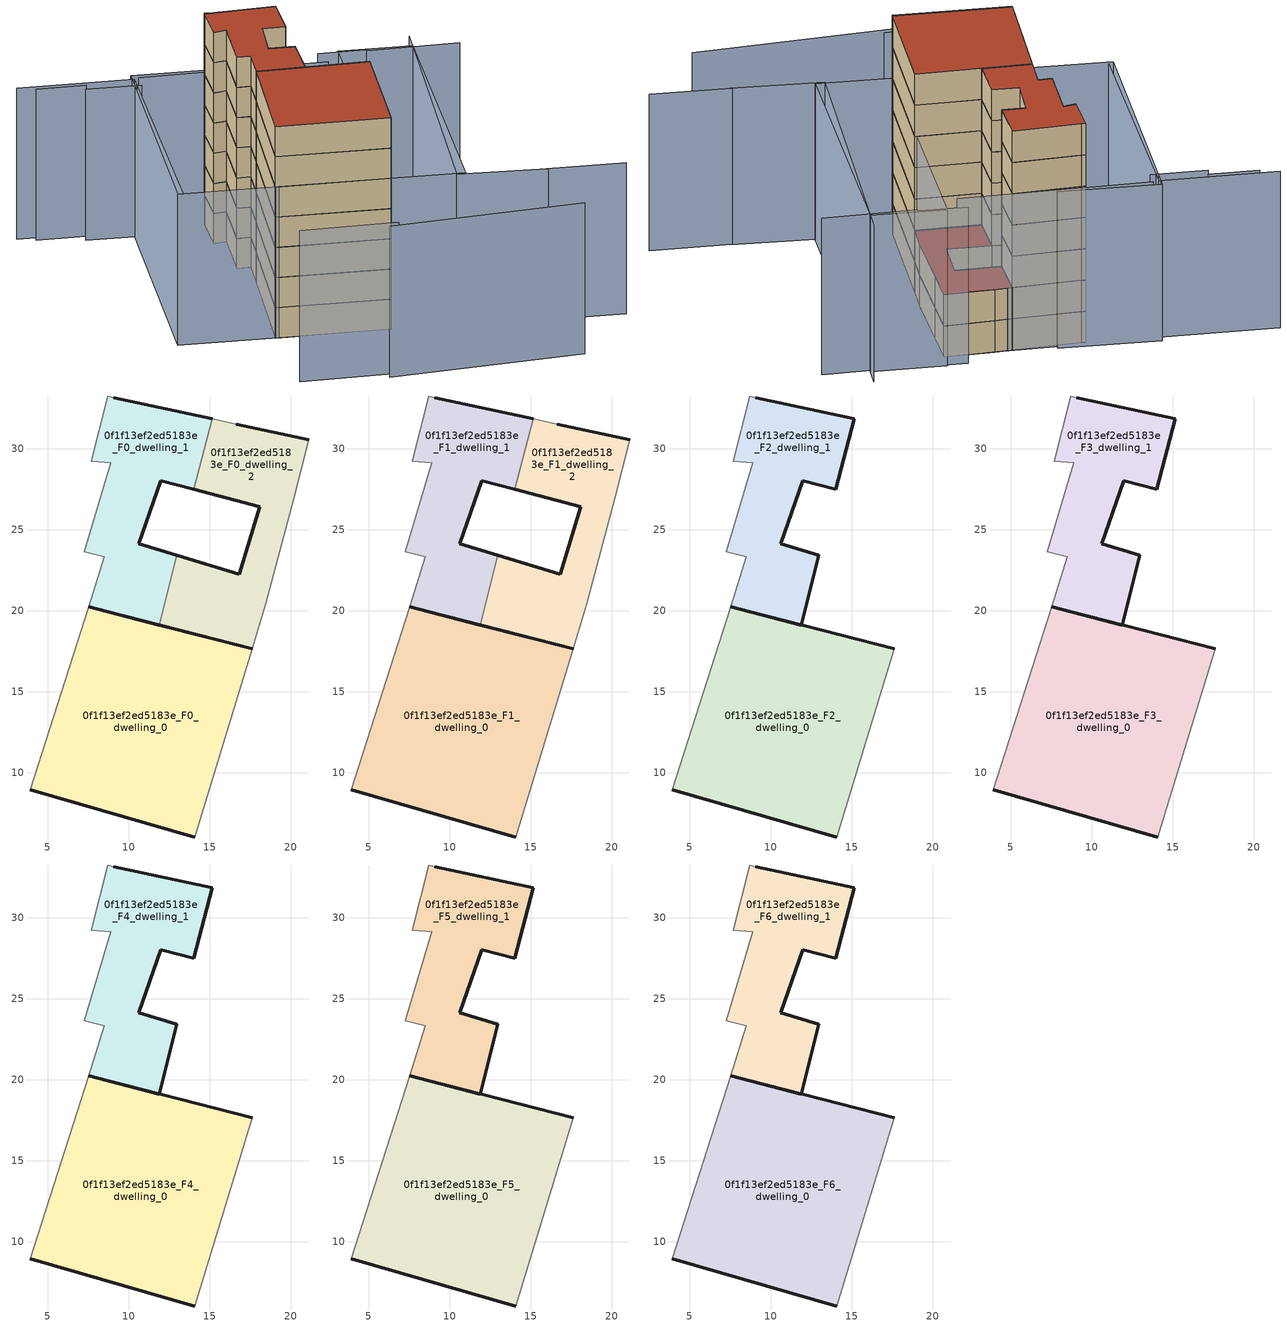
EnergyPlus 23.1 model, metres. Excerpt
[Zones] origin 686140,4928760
0f1f13ef2ed5183e_F0_dwelling_0
 floor ground (EU_floor_Construction): 14.09,6.03 17.62,17.64 7.53,20.24 3.93,8.95 z0
 wall outside (EU_wall_Construction): 7.53,20.24 17.62,17.64 / 14.09,6.03 3.93,8.95 z0:3
 wall adiabatic (EU_wall_Construction): 3.93,8.95 7.53,20.24 / 17.62,17.64 14.09,6.03 z0:3
0f1f13ef2ed5183e_F0_dwelling_1
 floor ground (EU_floor_Construction): 11.88,19.12 12.99,23.42 10.63,24.13 11.98,28.02 14.04,27.48 15.16,31.84 9.08,33.14 8.72,33.25 7.7,29.23 8.9,29.14 7.27,23.62 8.51,23.31 7.53,20.24 z0
 wall outside (EU_wall_Construction): 9.08,33.14 15.16,31.84 / 14.04,27.48 11.98,28.02 10.63,24.13 12.99,23.42 / 11.88,19.12 7.53,20.24 z0:3
 wall adiabatic (EU_wall_Construction): 7.53,20.24 8.51,23.31 7.27,23.62 8.9,29.14 7.7,29.23 8.72,33.25 9.08,33.14 z0:3
 wall to 0f1f13ef2ed5183e_F0_dwelling_2 (EU_wall_Construction): 15.16,31.84 14.03,27.48 / 12.99,23.42 11.88,19.12 z0:3
0f1f13ef2ed5183e_F0_dwelling_2
 floor ground (EU_floor_Construction): 17.62,17.64 18.48,20.44 20.18,26.91 21.12,30.56 16.66,31.52 15.55,31.76 15.16,31.84 14.04,27.48 18.1,26.42 16.83,22.25 12.99,23.42 11.88,19.12 z0
 wall outside (EU_wall_Construction): 17.62,17.64 11.88,19.12 / 12.99,23.42 16.83,22.25 18.1,26.42 14.04,27.48 / 16.66,31.52 21.12,30.56 z0:3
 wall adiabatic (EU_wall_Construction): 21.12,30.56 20.18,26.91 18.48,20.44 17.62,17.64 / 15.16,31.84 15.55,31.76 16.66,31.52 z0:3
0f1f13ef2ed5183e_F1_dwelling_0
 floor to 0f1f13ef2ed5183e_F0_dwelling_0 (EU_floor_Construction): 14.09,6.03 17.62,17.64 7.53,20.24 3.93,8.95 z3
 wall outside (EU_wall_Construction): 7.53,20.24 17.62,17.64 / 14.09,6.03 3.93,8.95 z3:6
 wall adiabatic (EU_wall_Construction): 3.93,8.95 7.53,20.24 / 17.62,17.64 14.09,6.03 z3:6
0f1f13ef2ed5183e_F1_dwelling_1
 floor to 0f1f13ef2ed5183e_F0_dwelling_1 (EU_floor_Construction): 11.88,19.12 12.99,23.42 10.63,24.13 11.98,28.02 14.03,27.48 15.16,31.84 9.08,33.14 8.72,33.25 7.7,29.23 8.9,29.14 7.26,23.62 8.51,23.31 7.53,20.24 z3
 wall outside (EU_wall_Construction): 9.08,33.14 15.16,31.84 / 14.04,27.48 11.98,28.02 10.63,24.13 12.99,23.42 / 11.88,19.12 7.53,20.24 z3:6
 wall adiabatic (EU_wall_Construction): 7.53,20.24 8.51,23.31 7.27,23.62 8.9,29.14 7.7,29.23 8.72,33.25 9.08,33.14 z3:6
 wall to 0f1f13ef2ed5183e_F1_dwelling_2 (EU_wall_Construction): 15.16,31.84 14.03,27.48 / 12.99,23.42 11.88,19.12 z3:6
0f1f13ef2ed5183e_F1_dwelling_2
 floor to 0f1f13ef2ed5183e_F0_dwelling_2 (EU_floor_Construction): 17.62,17.64 18.48,20.44 20.18,26.91 21.12,30.56 16.66,31.52 15.55,31.76 15.16,31.84 14.03,27.48 18.1,26.42 16.83,22.25 12.99,23.42 11.88,19.12 z3
 wall outside (EU_wall_Construction): 17.62,17.64 11.88,19.12 / 12.99,23.42 16.83,22.25 18.1,26.42 14.04,27.48 / 16.66,31.52 21.12,30.56 z3:6
 wall adiabatic (EU_wall_Construction): 21.12,30.56 20.18,26.91 18.48,20.44 17.62,17.64 / 15.16,31.84 15.55,31.76 16.66,31.52 z3:6
 roof outside (EU_roof_Construction): 21.12,30.56 20.18,26.91 18.48,20.44 17.62,17.64 11.88,19.12 12.99,23.42 16.83,22.25 18.1,26.42 14.04,27.48 15.16,31.84 15.55,31.76 16.66,31.52 z6
0f1f13ef2ed5183e_F2_dwelling_0
 floor to 0f1f13ef2ed5183e_F1_dwelling_0 (EU_floor_Construction): 14.09,6.03 17.62,17.64 7.53,20.24 3.93,8.95 z6
 wall outside (EU_wall_Construction): 7.53,20.24 17.62,17.64 / 14.09,6.03 3.93,8.95 z6:9
 wall adiabatic (EU_wall_Construction): 3.93,8.95 7.53,20.24 / 17.62,17.64 14.09,6.03 z6:9
0f1f13ef2ed5183e_F2_dwelling_1
 floor to 0f1f13ef2ed5183e_F1_dwelling_1 (EU_floor_Construction): 11.88,19.12 12.99,23.42 10.63,24.13 11.98,28.02 14.03,27.48 15.16,31.84 9.08,33.14 8.72,33.25 7.7,29.23 8.9,29.14 7.26,23.62 8.51,23.31 7.53,20.24 z6
 wall outside (EU_wall_Construction): 9.08,33.14 15.16,31.84 14.04,27.48 11.98,28.02 10.63,24.13 12.99,23.42 11.88,19.12 7.53,20.24 z6:9
 wall adiabatic (EU_wall_Construction): 7.53,20.24 8.51,23.31 7.27,23.62 8.9,29.14 7.7,29.23 8.72,33.25 9.08,33.14 z6:9
0f1f13ef2ed5183e_F3_dwelling_0
 floor to 0f1f13ef2ed5183e_F2_dwelling_0 (EU_floor_Construction): 14.09,6.03 17.62,17.64 7.53,20.24 3.93,8.95 z9
 wall outside (EU_wall_Construction): 7.53,20.24 17.62,17.64 / 14.09,6.03 3.93,8.95 z9:12
 wall adiabatic (EU_wall_Construction): 3.93,8.95 7.53,20.24 / 17.62,17.64 14.09,6.03 z9:12
0f1f13ef2ed5183e_F3_dwelling_1
 floor to 0f1f13ef2ed5183e_F2_dwelling_1 (EU_floor_Construction): 11.88,19.12 12.99,23.42 10.63,24.13 11.98,28.02 14.03,27.48 15.16,31.84 9.08,33.14 8.72,33.25 7.7,29.23 8.9,29.14 7.26,23.62 8.51,23.31 7.53,20.24 z9
 wall outside (EU_wall_Construction): 9.08,33.14 15.16,31.84 14.04,27.48 11.98,28.02 10.63,24.13 12.99,23.42 11.88,19.12 7.53,20.24 z9:12
 wall adiabatic (EU_wall_Construction): 7.53,20.24 8.51,23.31 7.27,23.62 8.9,29.14 7.7,29.23 8.72,33.25 9.08,33.14 z9:12
0f1f13ef2ed5183e_F4_dwelling_0
 floor to 0f1f13ef2ed5183e_F3_dwelling_0 (EU_floor_Construction): 14.09,6.03 17.62,17.64 7.53,20.24 3.93,8.95 z12
 wall outside (EU_wall_Construction): 7.53,20.24 17.62,17.64 / 14.09,6.03 3.93,8.95 z12:15
 wall adiabatic (EU_wall_Construction): 3.93,8.95 7.53,20.24 / 17.62,17.64 14.09,6.03 z12:15
0f1f13ef2ed5183e_F4_dwelling_1
 floor to 0f1f13ef2ed5183e_F3_dwelling_1 (EU_floor_Construction): 11.88,19.12 12.99,23.42 10.63,24.13 11.98,28.02 14.03,27.48 15.16,31.84 9.08,33.14 8.72,33.25 7.7,29.23 8.9,29.14 7.26,23.62 8.51,23.31 7.53,20.24 z12
 wall outside (EU_wall_Construction): 9.08,33.14 15.16,31.84 14.04,27.48 11.98,28.02 10.63,24.13 12.99,23.42 11.88,19.12 7.53,20.24 z12:15
 wall adiabatic (EU_wall_Construction): 7.53,20.24 8.51,23.31 7.27,23.62 8.9,29.14 7.7,29.23 8.72,33.25 9.08,33.14 z12:15
0f1f13ef2ed5183e_F5_dwelling_0
 floor to 0f1f13ef2ed5183e_F4_dwelling_0 (EU_floor_Construction): 14.09,6.03 17.62,17.64 7.53,20.24 3.93,8.95 z15
 wall outside (EU_wall_Construction): 7.53,20.24 17.62,17.64 / 14.09,6.03 3.93,8.95 z15:18
 wall adiabatic (EU_wall_Construction): 3.93,8.95 7.53,20.24 / 17.62,17.64 14.09,6.03 z15:18
0f1f13ef2ed5183e_F5_dwelling_1
 floor to 0f1f13ef2ed5183e_F4_dwelling_1 (EU_floor_Construction): 11.88,19.12 12.99,23.42 10.63,24.13 11.98,28.02 14.03,27.48 15.16,31.84 9.08,33.14 8.72,33.25 7.7,29.23 8.9,29.14 7.26,23.62 8.51,23.31 7.53,20.24 z15
 wall outside (EU_wall_Construction): 9.08,33.14 15.16,31.84 14.04,27.48 11.98,28.02 10.63,24.13 12.99,23.42 11.88,19.12 7.53,20.24 z15:18
 wall adiabatic (EU_wall_Construction): 7.53,20.24 8.51,23.31 7.27,23.62 8.9,29.14 7.7,29.23 8.72,33.25 9.08,33.14 z15:18
0f1f13ef2ed5183e_F6_dwelling_0
 floor to 0f1f13ef2ed5183e_F5_dwelling_0 (EU_floor_Construction): 14.09,6.03 17.62,17.64 7.53,20.24 3.93,8.95 z18
 wall outside (EU_wall_Construction): 7.53,20.24 17.62,17.64 / 14.09,6.03 3.93,8.95 z18:21
 wall adiabatic (EU_wall_Construction): 3.93,8.95 7.53,20.24 / 17.62,17.64 14.09,6.03 z18:21
 roof outside (EU_roof_Construction): 17.62,17.64 14.09,6.03 3.93,8.95 7.53,20.24 z21
0f1f13ef2ed5183e_F6_dwelling_1
 floor to 0f1f13ef2ed5183e_F5_dwelling_1 (EU_floor_Construction): 11.88,19.12 12.99,23.42 10.63,24.13 11.98,28.02 14.03,27.48 15.16,31.84 9.08,33.14 8.72,33.25 7.7,29.23 8.9,29.14 7.26,23.62 8.51,23.31 7.53,20.24 z18
 wall outside (EU_wall_Construction): 9.08,33.14 15.16,31.84 14.04,27.48 11.98,28.02 10.63,24.13 12.99,23.42 11.88,19.12 7.53,20.24 z18:21
 wall adiabatic (EU_wall_Construction): 7.53,20.24 8.51,23.31 7.27,23.62 8.9,29.14 7.7,29.23 8.72,33.25 9.08,33.14 z18:21
 roof outside (EU_roof_Construction): 15.16,31.84 14.04,27.48 11.98,28.02 10.63,24.13 12.99,23.42 11.88,19.12 7.53,20.24 8.51,23.31 7.27,23.62 8.9,29.14 7.7,29.23 8.72,33.25 9.08,33.14 z21
shading: 9.53,-2.98 27.45,-6.21 / 1.82,-0.33 10.66,-2.57 / 34.52,-0.3 27.5,1.75 / 27.67,1.7 19.76,4.23 / 19.76,4.23 28.77,32.3 / -7.76,37.94 2.55,35.02 / 2.55,35.02 -4.11,11.5 / 32.21,29.07 23.95,31.19 / 24,31.4 19.76,32.59 / 19.86,30.63 3.06,35.04 / 2.64,33.58 -2.29,34.97 / -1.88,35.74 -6.27,37 / 14.09,6.03 21.61,32.26 / 21.61,32.26 28.15,30.38 / 28.15,30.38 20.63,4.16 / 20.63,4.16 14.09,6.03 / -4.6,11.47 2.6,35.83 / 2.6,35.83 11.44,33.22 / 11.44,33.22 4.24,8.86 / 4.24,8.86 -4.6,11.47 z0:15
[Building]
EU S2 Campaign: North Axis=0; Terrain=City; Solar Distribution=FullExterior
[Site:Location]
Bologna: Latitude=44.5; Longitude=11.25; Time Zone=1; Elevation=37
[SizingPeriod:WeatherFileDays]
AnnualSizingPeriod: Begin Month=1; Begin Day of Month=1; End Month=12; End Day of Month=31; Day of Week for Start Day=Monday; Use Weather File Daylight Saving Period=No; Use Weather File Rain and Snow Indicators=No
[MATERIAL]
EU_InternalMass_Material: Roughness=MediumRough; Thickness=0.1; Conductivity=1; Density=1800; Specific Heat=900; Thermal Absorptance=0.9; Solar Absorptance=0.7; Visible Absorptance=0.7
[MATERIAL:NOMASS] Roughness=MediumRough; Thermal Absorptance=0.9; Solar Absorptance=0.7; Visible Absorptance=0.7
Name | Thermal Resistance
EU_wall_NoMass | 0.905828
EU_roof_NoMass | 0.37593
EU_floor_NoMass | 0.67114
[CONSTRUCTION]
EU_wall_Construction: EU_wall_NoMass
EU_roof_Construction: EU_roof_NoMass
EU_floor_Construction: EU_floor_NoMass
EU_InternalMass_Construction: EU_InternalMass_Material
[ZONE] Type=1; Multiplier=1; Ceiling Height=autocalculate; Floor Area=autocalculate; Part of Total Floor Area=Yes
Name | Volume
0f1f13ef2ed5183e_F0_dwelling_0; 0f1f13ef2ed5183e_F1_dwelling_0; 0f1f13ef2ed5183e_F2_dwelling_0; 0f1f13ef2ed5183e_F3_dwelling_0; 0f1f13ef2ed5183e_F4_dwelling_0; 0f1f13ef2ed5183e_F5_dwelling_0; 0f1f13ef2ed5183e_F6_dwelling_0 | 377.262
0f1f13ef2ed5183e_F0_dwelling_1; 0f1f13ef2ed5183e_F1_dwelling_1; 0f1f13ef2ed5183e_F2_dwelling_1; 0f1f13ef2ed5183e_F3_dwelling_1; 0f1f13ef2ed5183e_F4_dwelling_1; 0f1f13ef2ed5183e_F5_dwelling_1; 0f1f13ef2ed5183e_F6_dwelling_1 | 188.653
0f1f13ef2ed5183e_F0_dwelling_2 | 188.622
0f1f13ef2ed5183e_F1_dwelling_2 | 188.624
[INTERNALMASS] Construction=EU_InternalMass_Construction
Name | Zone or ZoneList | Surface Area
0f1f13ef2ed5183e_F0_dwelling_0_EU_InternalMass | 0f1f13ef2ed5183e_F0_dwelling_0 | 125.754
0f1f13ef2ed5183e_F0_dwelling_1_EU_InternalMass | 0f1f13ef2ed5183e_F0_dwelling_1 | 62.8847
0f1f13ef2ed5183e_F0_dwelling_2_EU_InternalMass | 0f1f13ef2ed5183e_F0_dwelling_2 | 62.874
0f1f13ef2ed5183e_F1_dwelling_0_EU_InternalMass | 0f1f13ef2ed5183e_F1_dwelling_0 | 125.754
0f1f13ef2ed5183e_F1_dwelling_1_EU_InternalMass | 0f1f13ef2ed5183e_F1_dwelling_1 | 62.8847
0f1f13ef2ed5183e_F1_dwelling_2_EU_InternalMass | 0f1f13ef2ed5183e_F1_dwelling_2 | 62.874
0f1f13ef2ed5183e_F2_dwelling_0_EU_InternalMass | 0f1f13ef2ed5183e_F2_dwelling_0 | 33.4736
0f1f13ef2ed5183e_F2_dwelling_1_EU_InternalMass | 0f1f13ef2ed5183e_F2_dwelling_1 | 218.047
0f1f13ef2ed5183e_F3_dwelling_0_EU_InternalMass | 0f1f13ef2ed5183e_F3_dwelling_0 | 33.4736
0f1f13ef2ed5183e_F3_dwelling_1_EU_InternalMass | 0f1f13ef2ed5183e_F3_dwelling_1 | 218.047
0f1f13ef2ed5183e_F4_dwelling_0_EU_InternalMass | 0f1f13ef2ed5183e_F4_dwelling_0 | 33.4736
0f1f13ef2ed5183e_F4_dwelling_1_EU_InternalMass | 0f1f13ef2ed5183e_F4_dwelling_1 | 218.047
0f1f13ef2ed5183e_F5_dwelling_0_EU_InternalMass | 0f1f13ef2ed5183e_F5_dwelling_0 | 33.4736
0f1f13ef2ed5183e_F5_dwelling_1_EU_InternalMass | 0f1f13ef2ed5183e_F5_dwelling_1 | 218.047
0f1f13ef2ed5183e_F6_dwelling_0_EU_InternalMass | 0f1f13ef2ed5183e_F6_dwelling_0 | 33.4736
0f1f13ef2ed5183e_F6_dwelling_1_EU_InternalMass | 0f1f13ef2ed5183e_F6_dwelling_1 | 218.047
[OTHEREQUIPMENT] Fuel Type=Electricity; Design Level Calculation Method=Watts/Area; Power per Zone Floor Area=1; Fraction Latent=0; Fraction Radiant=0; Fraction Lost=0; Carbon Dioxide Generation Rate=0; EndUse Subcategory=EU_Step8_InternalGains
Name | Zone or ZoneList or Space or SpaceList | Schedule
EU_Step8_InternalGain_0f1f13ef2ed5183e_F0_dwelling_0_f000 | 0f1f13ef2ed5183e_F0_dwelling_0 | EU_Step8_GainSchedule_0f1f13ef2ed5183e_F0_dwelling_0_f000
EU_Step8_InternalGain_0f1f13ef2ed5183e_F0_dwelling_1_f000 | 0f1f13ef2ed5183e_F0_dwelling_1 | EU_Step8_GainSchedule_0f1f13ef2ed5183e_F0_dwelling_1_f000
EU_Step8_InternalGain_0f1f13ef2ed5183e_F0_dwelling_2_f000 | 0f1f13ef2ed5183e_F0_dwelling_2 | EU_Step8_GainSchedule_0f1f13ef2ed5183e_F0_dwelling_2_f000
EU_Step8_InternalGain_0f1f13ef2ed5183e_F1_dwelling_0_f000 | 0f1f13ef2ed5183e_F1_dwelling_0 | EU_Step8_GainSchedule_0f1f13ef2ed5183e_F1_dwelling_0_f000
EU_Step8_InternalGain_0f1f13ef2ed5183e_F1_dwelling_1_f000 | 0f1f13ef2ed5183e_F1_dwelling_1 | EU_Step8_GainSchedule_0f1f13ef2ed5183e_F1_dwelling_1_f000
EU_Step8_InternalGain_0f1f13ef2ed5183e_F1_dwelling_2_f000 | 0f1f13ef2ed5183e_F1_dwelling_2 | EU_Step8_GainSchedule_0f1f13ef2ed5183e_F1_dwelling_2_f000
EU_Step8_InternalGain_0f1f13ef2ed5183e_F2_dwelling_0_f000 | 0f1f13ef2ed5183e_F2_dwelling_0 | EU_Step8_GainSchedule_0f1f13ef2ed5183e_F2_dwelling_0_f000
EU_Step8_InternalGain_0f1f13ef2ed5183e_F2_dwelling_1_f000 | 0f1f13ef2ed5183e_F2_dwelling_1 | EU_Step8_GainSchedule_0f1f13ef2ed5183e_F2_dwelling_1_f000
EU_Step8_InternalGain_0f1f13ef2ed5183e_F3_dwelling_0_f000 | 0f1f13ef2ed5183e_F3_dwelling_0 | EU_Step8_GainSchedule_0f1f13ef2ed5183e_F3_dwelling_0_f000
EU_Step8_InternalGain_0f1f13ef2ed5183e_F3_dwelling_1_f000 | 0f1f13ef2ed5183e_F3_dwelling_1 | EU_Step8_GainSchedule_0f1f13ef2ed5183e_F3_dwelling_1_f000
EU_Step8_InternalGain_0f1f13ef2ed5183e_F4_dwelling_0_f000 | 0f1f13ef2ed5183e_F4_dwelling_0 | EU_Step8_GainSchedule_0f1f13ef2ed5183e_F4_dwelling_0_f000
EU_Step8_InternalGain_0f1f13ef2ed5183e_F4_dwelling_1_f000 | 0f1f13ef2ed5183e_F4_dwelling_1 | EU_Step8_GainSchedule_0f1f13ef2ed5183e_F4_dwelling_1_f000
EU_Step8_InternalGain_0f1f13ef2ed5183e_F5_dwelling_0_f000 | 0f1f13ef2ed5183e_F5_dwelling_0 | EU_Step8_GainSchedule_0f1f13ef2ed5183e_F5_dwelling_0_f000
EU_Step8_InternalGain_0f1f13ef2ed5183e_F5_dwelling_1_f000 | 0f1f13ef2ed5183e_F5_dwelling_1 | EU_Step8_GainSchedule_0f1f13ef2ed5183e_F5_dwelling_1_f000
EU_Step8_InternalGain_0f1f13ef2ed5183e_F6_dwelling_0_f000 | 0f1f13ef2ed5183e_F6_dwelling_0 | EU_Step8_GainSchedule_0f1f13ef2ed5183e_F6_dwelling_0_f000
EU_Step8_InternalGain_0f1f13ef2ed5183e_F6_dwelling_1_f000 | 0f1f13ef2ed5183e_F6_dwelling_1 | EU_Step8_GainSchedule_0f1f13ef2ed5183e_F6_dwelling_1_f000
[ZONEVENTILATION:DESIGNFLOWRATE] Schedule=EU_AlwaysOn; Design Flow Rate Calculation Method=AirChanges/Hour; Air Changes per Hour=0.73129; Ventilation Type=Natural; Fan Pressure Rise=0; Fan Total Efficiency=1; Constant Term Coefficient=1; Temperature Term Coefficient=0; Velocity Term Coefficient=0; Velocity Squared Term Coefficient=0; Minimum Indoor Temperature=-100; Maximum Indoor Temperature=100; Delta Temperature=-100; Minimum Outdoor Temperature=-100; Maximum Outdoor Temperature=100; Maximum Wind Speed=40
Name | Zone or ZoneList or Space or SpaceList
EU_ConstantAir_0f1f13ef2ed5183e_F0_dwelling_0 | 0f1f13ef2ed5183e_F0_dwelling_0
EU_ConstantAir_0f1f13ef2ed5183e_F0_dwelling_1 | 0f1f13ef2ed5183e_F0_dwelling_1
EU_ConstantAir_0f1f13ef2ed5183e_F0_dwelling_2 | 0f1f13ef2ed5183e_F0_dwelling_2
EU_ConstantAir_0f1f13ef2ed5183e_F1_dwelling_0 | 0f1f13ef2ed5183e_F1_dwelling_0
EU_ConstantAir_0f1f13ef2ed5183e_F1_dwelling_1 | 0f1f13ef2ed5183e_F1_dwelling_1
EU_ConstantAir_0f1f13ef2ed5183e_F1_dwelling_2 | 0f1f13ef2ed5183e_F1_dwelling_2
EU_ConstantAir_0f1f13ef2ed5183e_F2_dwelling_0 | 0f1f13ef2ed5183e_F2_dwelling_0
EU_ConstantAir_0f1f13ef2ed5183e_F2_dwelling_1 | 0f1f13ef2ed5183e_F2_dwelling_1
EU_ConstantAir_0f1f13ef2ed5183e_F3_dwelling_0 | 0f1f13ef2ed5183e_F3_dwelling_0
EU_ConstantAir_0f1f13ef2ed5183e_F3_dwelling_1 | 0f1f13ef2ed5183e_F3_dwelling_1
EU_ConstantAir_0f1f13ef2ed5183e_F4_dwelling_0 | 0f1f13ef2ed5183e_F4_dwelling_0
EU_ConstantAir_0f1f13ef2ed5183e_F4_dwelling_1 | 0f1f13ef2ed5183e_F4_dwelling_1
EU_ConstantAir_0f1f13ef2ed5183e_F5_dwelling_0 | 0f1f13ef2ed5183e_F5_dwelling_0
EU_ConstantAir_0f1f13ef2ed5183e_F5_dwelling_1 | 0f1f13ef2ed5183e_F5_dwelling_1
EU_ConstantAir_0f1f13ef2ed5183e_F6_dwelling_0 | 0f1f13ef2ed5183e_F6_dwelling_0
EU_ConstantAir_0f1f13ef2ed5183e_F6_dwelling_1 | 0f1f13ef2ed5183e_F6_dwelling_1
[HVACTEMPLATE:THERMOSTAT] Constant Heating Setpoint=20; Constant Cooling Setpoint=50
EU_HeatOnly_0f1f13ef2ed5183e_F0_dwelling_0; EU_HeatOnly_0f1f13ef2ed5183e_F0_dwelling_1; EU_HeatOnly_0f1f13ef2ed5183e_F0_dwelling_2; EU_HeatOnly_0f1f13ef2ed5183e_F1_dwelling_0; EU_HeatOnly_0f1f13ef2ed5183e_F1_dwelling_1; EU_HeatOnly_0f1f13ef2ed5183e_F1_dwelling_2; EU_HeatOnly_0f1f13ef2ed5183e_F2_dwelling_0; EU_HeatOnly_0f1f13ef2ed5183e_F2_dwelling_1; EU_HeatOnly_0f1f13ef2ed5183e_F3_dwelling_0; EU_HeatOnly_0f1f13ef2ed5183e_F3_dwelling_1; EU_HeatOnly_0f1f13ef2ed5183e_F4_dwelling_0; EU_HeatOnly_0f1f13ef2ed5183e_F4_dwelling_1; EU_HeatOnly_0f1f13ef2ed5183e_F5_dwelling_0; EU_HeatOnly_0f1f13ef2ed5183e_F5_dwelling_1; EU_HeatOnly_0f1f13ef2ed5183e_F6_dwelling_0; EU_HeatOnly_0f1f13ef2ed5183e_F6_dwelling_1
[HVACTEMPLATE:ZONE:IDEALLOADSAIRSYSTEM] System Availability Schedule=EU_AlwaysOn; Maximum Heating Supply Air Temperature=50; Minimum Cooling Supply Air Temperature=13; Maximum Heating Supply Air Humidity Ratio=0.0156; Minimum Cooling Supply Air Humidity Ratio=0.0077; Heating Limit=NoLimit; Cooling Limit=NoLimit; Heating Availability Schedule=EU_AlwaysOn; Cooling Availability Schedule=EU_CoolingOff; Dehumidification Control Type=ConstantSensibleHeatRatio; Cooling Sensible Heat Ratio=0.7; Dehumidification Setpoint=60; Humidification Control Type=None; Humidification Setpoint=30; Outdoor Air Method=None; Outdoor Air Flow Rate per Person=0.00944; Outdoor Air Flow Rate per Zone Floor Area=0; Outdoor Air Flow Rate per Zone=0; Demand Controlled Ventilation Type=None; Outdoor Air Economizer Type=NoEconomizer; Heat Recovery Type=None; Sensible Heat Recovery Effectiveness=0.7; Latent Heat Recovery Effectiveness=0.65
Name | Template Thermostat
0f1f13ef2ed5183e_F0_dwelling_0 | EU_HeatOnly_0f1f13ef2ed5183e_F0_dwelling_0
0f1f13ef2ed5183e_F0_dwelling_1 | EU_HeatOnly_0f1f13ef2ed5183e_F0_dwelling_1
0f1f13ef2ed5183e_F0_dwelling_2 | EU_HeatOnly_0f1f13ef2ed5183e_F0_dwelling_2
0f1f13ef2ed5183e_F1_dwelling_0 | EU_HeatOnly_0f1f13ef2ed5183e_F1_dwelling_0
0f1f13ef2ed5183e_F1_dwelling_1 | EU_HeatOnly_0f1f13ef2ed5183e_F1_dwelling_1
0f1f13ef2ed5183e_F1_dwelling_2 | EU_HeatOnly_0f1f13ef2ed5183e_F1_dwelling_2
0f1f13ef2ed5183e_F2_dwelling_0 | EU_HeatOnly_0f1f13ef2ed5183e_F2_dwelling_0
0f1f13ef2ed5183e_F2_dwelling_1 | EU_HeatOnly_0f1f13ef2ed5183e_F2_dwelling_1
0f1f13ef2ed5183e_F3_dwelling_0 | EU_HeatOnly_0f1f13ef2ed5183e_F3_dwelling_0
0f1f13ef2ed5183e_F3_dwelling_1 | EU_HeatOnly_0f1f13ef2ed5183e_F3_dwelling_1
0f1f13ef2ed5183e_F4_dwelling_0 | EU_HeatOnly_0f1f13ef2ed5183e_F4_dwelling_0
0f1f13ef2ed5183e_F4_dwelling_1 | EU_HeatOnly_0f1f13ef2ed5183e_F4_dwelling_1
0f1f13ef2ed5183e_F5_dwelling_0 | EU_HeatOnly_0f1f13ef2ed5183e_F5_dwelling_0
0f1f13ef2ed5183e_F5_dwelling_1 | EU_HeatOnly_0f1f13ef2ed5183e_F5_dwelling_1
0f1f13ef2ed5183e_F6_dwelling_0 | EU_HeatOnly_0f1f13ef2ed5183e_F6_dwelling_0
0f1f13ef2ed5183e_F6_dwelling_1 | EU_HeatOnly_0f1f13ef2ed5183e_F6_dwelling_1
[SIZING:ZONE] Zone Cooling Design Supply Air Temperature Input Method=SupplyAirTemperature; Zone Cooling Design Supply Air Temperature=13; Zone Heating Design Supply Air Temperature Input Method=SupplyAirTemperature; Zone Heating Design Supply Air Temperature=50; Zone Cooling Design Supply Air Humidity Ratio=0.008; Zone Heating Design Supply Air Humidity Ratio=0.008; Cooling Design Air Flow Method=DesignDay; Cooling Design Air Flow Rate=0; Cooling Minimum Air Flow per Zone Floor Area=0.000762; Cooling Minimum Air Flow=0; Cooling Minimum Air Flow Fraction=0.2; Heating Design Air Flow Method=DesignDay; Heating Design Air Flow Rate=0; Heating Maximum Air Flow per Zone Floor Area=0.002032; Heating Maximum Air Flow=0.141576; Heating Maximum Air Flow Fraction=0.3; Account for Dedicated Outdoor Air System=No; Dedicated Outdoor Air System Control Strategy=NeutralSupplyAir; Dedicated Outdoor Air Low Setpoint Temperature for Design=autosize; Dedicated Outdoor Air High Setpoint Temperature for Design=autosize; Zone Load Sizing Method=Sensible Load Only No Latent Load; Zone Latent Cooling Design Supply Air Humidity Ratio Input Method=HumidityRatioDifference; Zone Cooling Design Supply Air Humidity Ratio Difference=0.005; Zone Latent Heating Design Supply Air Humidity Ratio Input Method=HumidityRatioDifference; Zone Humidification Design Supply Air Humidity Ratio Difference=0.005
0f1f13ef2ed5183e_F0_dwelling_0; 0f1f13ef2ed5183e_F0_dwelling_1; 0f1f13ef2ed5183e_F0_dwelling_2; 0f1f13ef2ed5183e_F1_dwelling_0; 0f1f13ef2ed5183e_F1_dwelling_1; 0f1f13ef2ed5183e_F1_dwelling_2; 0f1f13ef2ed5183e_F2_dwelling_0; 0f1f13ef2ed5183e_F2_dwelling_1; 0f1f13ef2ed5183e_F3_dwelling_0; 0f1f13ef2ed5183e_F3_dwelling_1; 0f1f13ef2ed5183e_F4_dwelling_0; 0f1f13ef2ed5183e_F4_dwelling_1; 0f1f13ef2ed5183e_F5_dwelling_0; 0f1f13ef2ed5183e_F5_dwelling_1; 0f1f13ef2ed5183e_F6_dwelling_0; 0f1f13ef2ed5183e_F6_dwelling_1
[SCHEDULE:CONSTANT]
Name | Hourly Value
EU_AlwaysOn | 1
EU_CoolingOff | 0
[SCHEDULE:FILE] Column Number=1; Rows to Skip at Top=0; Number of Hours of Data=8760; Column Separator=Comma; Interpolate to Timestep=No; Minutes per Item=60; Adjust Schedule for Daylight Savings=Yes
Name | File
EU_Step8_GainSchedule_0f1f13ef2ed5183e_F0_dwelling_0_f000 | ../../schedules/0f1f13ef2ed5183e/0f1f13ef2ed5183e_F0_dwelling_0_f000_gain.csv
EU_Step8_GainSchedule_0f1f13ef2ed5183e_F0_dwelling_1_f000 | ../../schedules/0f1f13ef2ed5183e/0f1f13ef2ed5183e_F0_dwelling_1_f000_gain.csv
EU_Step8_GainSchedule_0f1f13ef2ed5183e_F0_dwelling_2_f000 | ../../schedules/0f1f13ef2ed5183e/0f1f13ef2ed5183e_F0_dwelling_2_f000_gain.csv
EU_Step8_GainSchedule_0f1f13ef2ed5183e_F1_dwelling_0_f000 | ../../schedules/0f1f13ef2ed5183e/0f1f13ef2ed5183e_F1_dwelling_0_f000_gain.csv
EU_Step8_GainSchedule_0f1f13ef2ed5183e_F1_dwelling_1_f000 | ../../schedules/0f1f13ef2ed5183e/0f1f13ef2ed5183e_F1_dwelling_1_f000_gain.csv
EU_Step8_GainSchedule_0f1f13ef2ed5183e_F1_dwelling_2_f000 | ../../schedules/0f1f13ef2ed5183e/0f1f13ef2ed5183e_F1_dwelling_2_f000_gain.csv
EU_Step8_GainSchedule_0f1f13ef2ed5183e_F2_dwelling_0_f000 | ../../schedules/0f1f13ef2ed5183e/0f1f13ef2ed5183e_F2_dwelling_0_f000_gain.csv
EU_Step8_GainSchedule_0f1f13ef2ed5183e_F2_dwelling_1_f000 | ../../schedules/0f1f13ef2ed5183e/0f1f13ef2ed5183e_F2_dwelling_1_f000_gain.csv
EU_Step8_GainSchedule_0f1f13ef2ed5183e_F3_dwelling_0_f000 | ../../schedules/0f1f13ef2ed5183e/0f1f13ef2ed5183e_F3_dwelling_0_f000_gain.csv
EU_Step8_GainSchedule_0f1f13ef2ed5183e_F3_dwelling_1_f000 | ../../schedules/0f1f13ef2ed5183e/0f1f13ef2ed5183e_F3_dwelling_1_f000_gain.csv
EU_Step8_GainSchedule_0f1f13ef2ed5183e_F4_dwelling_0_f000 | ../../schedules/0f1f13ef2ed5183e/0f1f13ef2ed5183e_F4_dwelling_0_f000_gain.csv
EU_Step8_GainSchedule_0f1f13ef2ed5183e_F4_dwelling_1_f000 | ../../schedules/0f1f13ef2ed5183e/0f1f13ef2ed5183e_F4_dwelling_1_f000_gain.csv
EU_Step8_GainSchedule_0f1f13ef2ed5183e_F5_dwelling_0_f000 | ../../schedules/0f1f13ef2ed5183e/0f1f13ef2ed5183e_F5_dwelling_0_f000_gain.csv
EU_Step8_GainSchedule_0f1f13ef2ed5183e_F5_dwelling_1_f000 | ../../schedules/0f1f13ef2ed5183e/0f1f13ef2ed5183e_F5_dwelling_1_f000_gain.csv
EU_Step8_GainSchedule_0f1f13ef2ed5183e_F6_dwelling_0_f000 | ../../schedules/0f1f13ef2ed5183e/0f1f13ef2ed5183e_F6_dwelling_0_f000_gain.csv
EU_Step8_GainSchedule_0f1f13ef2ed5183e_F6_dwelling_1_f000 | ../../schedules/0f1f13ef2ed5183e/0f1f13ef2ed5183e_F6_dwelling_1_f000_gain.csv
